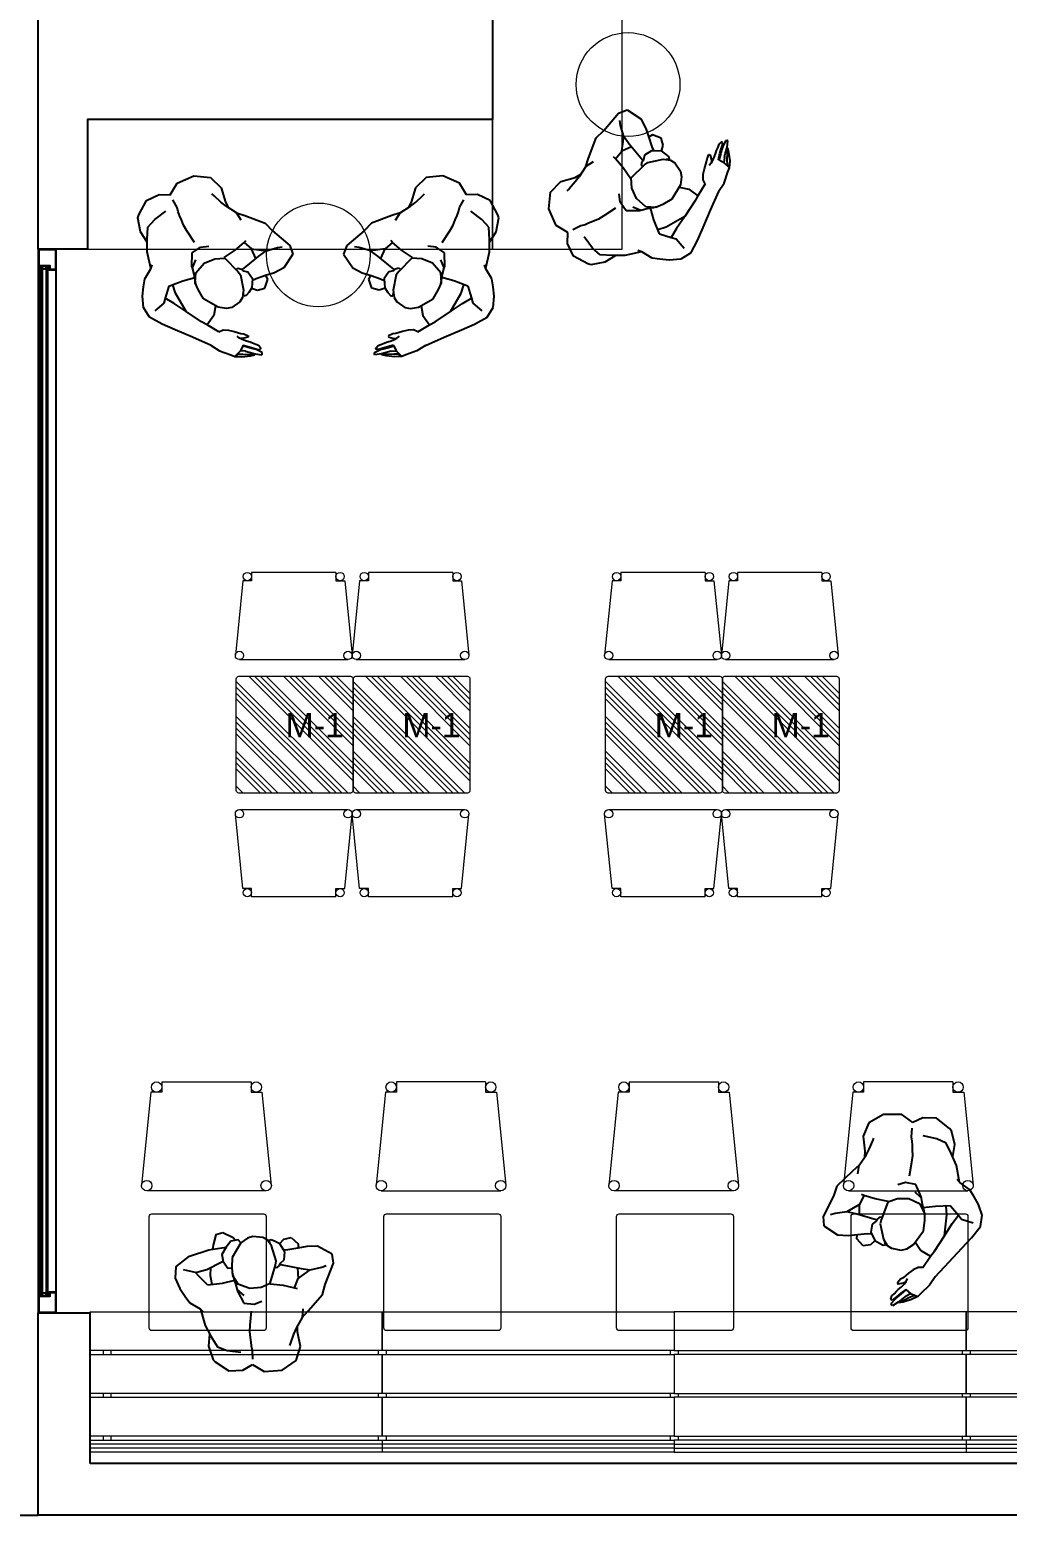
# Model space of a CAD drawing. Header units: centimetres. Extents: x 129282 to 136766, y 26190 to 28185.
# Drawn here: x 132859 to 133235, y 26190 to 26763 of the extents above; entities that cross this region are included whole.
import ezdxf

# ---------------------------------------------------------------- set-up
doc = ezdxf.new("R2010")
doc.units = ezdxf.units.CM
doc.header["$LTSCALE"] = 10
doc.header["$MEASUREMENT"] = 0
for name, color, linetype in [('141125_RT1$0$xref_4_vitrin_kaplama$0$2DCAM', 4, 'Continuous'), ('141125_RT1$0$xref_4_vitrin_kaplama$0$2DKONST2', 253, 'Continuous'), ('LP-DIMENSION_INT_100', 51, 'Continuous'), ('SD-YAZI', 233, 'Continuous'), ('wall', 255, 'Continuous')]:
    doc.layers.add(name, color=color, linetype=linetype)
for name, color, linetype, lineweight in [('ARK_AHŞAP', 45, 'Continuous', 15), ('ARK_METAL', 252, 'Continuous', 15), ('tefriş', 45, 'Continuous', 18)]:
    doc.layers.add(name, color=color, linetype=linetype, lineweight=lineweight)
doc.styles.get("Standard").update_dxf_attribs({"font": 'arial.ttf'})

# ---------------------------------------------------------------- blocks, each defined once
blk = doc.blocks.new('kj')
at = {"layer": '141125_RT1$0$xref_4_vitrin_kaplama$0$2DCAM'}
for p, q in [((130177.37, 26669.9), (130177.37, 26276.5)), ((130184.37, 26276.2), (130184.37, 26670.2))]:
    blk.add_line(p, q, dxfattribs=at)
for points in [[(130178.27, 26274.8), (130178.27, 26671.6), (130178.87, 26671.6), (130178.87, 26274.8)], [(130178.87, 26671.6), (130178.87, 26670.6), (130180.47, 26670.6), (130180.47, 26671.6)], [(130180.47, 26671.6), (130180.47, 26274.8)], [(130181.07, 26274.8), (130181.07, 26671.6)], [(130180.47, 26274.8), (130180.47, 26275.8), (130178.87, 26275.8), (130178.87, 26274.8)]]:
    blk.add_lwpolyline(points, dxfattribs=at)
at = {"layer": '141125_RT1$0$xref_4_vitrin_kaplama$0$2DKONST2'}
for points in [[(130177.87, 26671.6), (130181.67, 26671.6), (130181.67, 26670.2), (130184.37, 26670.2), (130184.37, 26677.2), (130184.37, 26677.2), (130184.37, 26678.2), (130177.87, 26678.2), (130177.87, 26678.2), (130177.37, 26678.2), (130177.37, 26669.9), (130177.87, 26669.9)], [(130177.62, 26671.85), (130181.92, 26671.85), (130181.92, 26670.45), (130184.12, 26670.45), (130184.12, 26676.95), (130184.12, 26676.95), (130184.12, 26677.95), (130177.62, 26677.95)], [(130177.37, 26269.2), (130177.37, 26268.2), (130183.87, 26268.2), (130183.87, 26268.2), (130184.37, 26268.2), (130184.37, 26276.2), (130181.67, 26276.2), (130181.67, 26274.8), (130177.87, 26274.8), (130177.87, 26276.5), (130177.37, 26276.5), (130177.37, 26269.2)], [(130177.62, 26269.45), (130177.62, 26268.45), (130184.12, 26268.45), (130184.12, 26275.95), (130181.92, 26275.95), (130181.92, 26274.55), (130177.62, 26274.55), (130177.62, 26269.45)]]:
    blk.add_lwpolyline(points, close=True, dxfattribs=at)
at = {"layer": 'LP-DIMENSION_INT_100', "color": 2}
for p, q in [((130197.37, 26210.2), (130197.37, 26268.2)), ((130766.37, 26210.2), (130197.37, 26210.2))]:
    blk.add_line(p, q, dxfattribs=at)
for points in [[(130239.37, 28185.2), (129939.37, 28185.2), (129939.37, 26190.2), (130177.37, 26190.2)], [(131017.37, 27812.2), (131017.37, 28182.2), (131037.37, 28182.2), (131037.37, 27766.2), (131106.37, 27766.2), (131106.37, 27391.2), (131059.37, 27391.2), (131059.37, 27275.2), (131089.37, 27275.2), (131089.37, 27040.2), (131014.37, 27040.2), (131014.37, 26954.2), (130705.37, 26954.2), (130673.37, 26954.2), (130673.37, 26460.2), (130786.37, 26460.2), (130786.37, 26190.2), (130177.37, 26190.2), (130177.37, 26268.2), (130197.37, 26268.2)]]:
    blk.add_lwpolyline(points, dxfattribs=at)
blk.add_lwpolyline([(130177.37, 26678.2), (130177.37, 27097.2), (130278.37, 27097.2), (130278.37, 27058.2), (130352.37, 27058.2), (130352.37, 26728.2), (130196.37, 26728.2), (130196.37, 26678.2)], close=True, dxfattribs=at)
blk = doc.blocks.new('dada')
for p, q in [((219967.82, -31810.1), (219965.63, -31815.29)), ((219973.43, -31806.86), (219967.82, -31810.1)), ((219980.49, -31806.97), (219973.43, -31806.86)), ((219984.71, -31810.01), (219980.49, -31806.97)), ((219984.28, -31815.56), (219984.55, -31812.14)), ((219988.56, -31808.22), (219984.71, -31810.01)), ((219993.91, -31808.37), (219988.56, -31808.22)), ((219998.88, -31812.26), (219993.91, -31808.37)), ((219999.67, -31813.16), (219998.88, -31812.26)), ((219965.63, -31815.29), (219966.32, -31821.02)), ((219967.93, -31820.3), (219969.4, -31817.13)), ((219969.4, -31817.13), (219969.8, -31816.05)), ((219984.57, -31817.26), (219984.28, -31815.56)), ((219984.6, -31818.7), (219984.57, -31817.26)), ((219993.96, -31816.3), (219988.77, -31815.1)), ((219997.59, -31817.95), (219993.96, -31816.3)), ((219999.73, -31822.23), (219997.59, -31817.95)), ((220000.91, -31818.54), (219999.67, -31813.16)), ((219964.1, -31826.49), (219966.74, -31822.57)), ((219966.32, -31821.02), (219966.1, -31823.52)), ((219966.74, -31822.57), (219967.93, -31820.3)), ((219984.36, -31825.28), (219984.72, -31822.78)), ((219984.6, -31820.52), (219984.6, -31818.7)), ((219984.72, -31822.78), (219984.6, -31820.52)), ((220001.59, -31826.62), (219999.73, -31822.23)), ((220000.18, -31823.15), (220000.91, -31818.54)), ((219961.55, -31828.75), (219955.53, -31834.58)), ((219964.1, -31826.49), (219961.55, -31828.75)), ((219963.56, -31829.8), (219964.1, -31826.49)), ((219983.43, -31830.57), (219984.36, -31825.28)), ((220002.81, -31832.98), (220001.59, -31826.62)), ((219955.53, -31834.58), (219954.16, -31838.39)), ((219981.99, -31833.12), (219978.94, -31834.02)), ((219985.92, -31833.89), (219981.99, -31833.12)), ((219988.02, -31838.63), (219985.92, -31833.89)), ((220002.93, -31833.11), (220001.86, -31831.93)), ((220006.66, -31835.82), (220002.93, -31833.11)), ((219954.16, -31838.39), (219950.29, -31846.24)), ((219965.95, -31838.14), (219964.26, -31841.56)), ((219965.95, -31838.14), (219964.98, -31837.71)), ((219970.28, -31839.47), (219965.95, -31838.14)), ((219975.28, -31840.42), (219970.28, -31839.47)), ((219975.15, -31840.74), (219972.56, -31847.46)), ((219978.82, -31839.44), (219975.15, -31840.74)), ((219983.21, -31839.4), (219978.82, -31839.44)), ((219987.64, -31841.51), (219983.21, -31839.4)), ((219988.07, -31839.19), (219985.66, -31836.85)), ((219988.07, -31839.19), (219988.02, -31838.63)), ((219988.47, -31841.63), (219988.07, -31839.19)), ((220008.27, -31838.35), (220006.66, -31835.82)), ((220010.11, -31841.56), (220008.27, -31838.35)), ((219950.29, -31846.24), (219950.45, -31849.81)), ((219954.91, -31845.07), (219953.11, -31845.59)), ((219959.4, -31844.48), (219954.91, -31845.07)), ((219964.26, -31841.56), (219959.4, -31844.48)), ((219962.84, -31845.25), (219959.4, -31844.48)), ((219970.62, -31847.5), (219962.84, -31845.25)), ((219964.25, -31845.64), (219964.26, -31841.56)), ((219972.17, -31846.32), (219970.97, -31847.21)), ((219972.17, -31846.32), (219972.92, -31846.53)), ((219989.39, -31844.89), (219987.64, -31841.51)), ((219989.1, -31844.08), (219988.47, -31841.63)), ((219993.46, -31842.32), (219988.64, -31842.96)), ((219989.4, -31845.86), (219989.1, -31844.08)), ((219989.4, -31847.79), (219989.39, -31844.89)), ((219999.27, -31842.1), (219993.46, -31842.32)), ((219997.01, -31853.72), (219997.93, -31845.57)), ((219997.93, -31845.57), (219997.61, -31842.23)), ((219999.27, -31842.1), (220002.34, -31845.71)), ((219999.97, -31848.98), (220002.34, -31845.71)), ((220002.34, -31845.71), (220003.54, -31847.27)), ((220011.49, -31845.77), (220010.11, -31841.56)), ((220010.84, -31850.1), (220011.49, -31845.77)), ((219950.45, -31849.81), (219955.8, -31853.26)), ((219969.08, -31849.16), (219968.58, -31852.23)), ((219968.58, -31852.23), (219970.19, -31855.43)), ((219968.58, -31852.23), (219968.58, -31852.23)), ((219970.59, -31848.03), (219969.08, -31849.16)), ((219970.97, -31847.21), (219970.59, -31848.03)), ((219972.56, -31847.46), (219972.17, -31849.01)), ((219972.17, -31849.01), (219973.41, -31854.95)), ((219985.09, -31857.09), (219988.91, -31851.81)), ((219988.91, -31851.81), (219989.4, -31847.79)), ((219997.01, -31853.72), (219999.97, -31848.98)), ((220003.54, -31847.27), (220008.04, -31848.65)), ((220007.38, -31854.47), (220010.84, -31850.1)), ((220010.84, -31850.1), (220010.84, -31850.1)), ((219955.8, -31853.26), (219959.9, -31853.53)), ((219959.9, -31853.53), (219963.48, -31853.17)), ((219963.15, -31854.85), (219963.36, -31853.18)), ((219965.64, -31857.49), (219963.15, -31854.85)), ((219963.48, -31853.17), (219967.29, -31852.84)), ((219968.51, -31857.12), (219965.64, -31857.49)), ((219967.29, -31852.84), (219968.82, -31852.87)), ((219970.32, -31855.52), (219968.51, -31857.12)), ((219970.19, -31855.43), (219971.96, -31856.56)), ((219971.96, -31856.56), (219973.39, -31857.25)), ((219973.39, -31857.25), (219974.3, -31857.1)), ((219973.41, -31854.95), (219974.93, -31857.36)), ((219974.3, -31857.1), (219974, -31855.88)), ((219974.93, -31857.36), (219976.56, -31858.48)), ((219982.44, -31858.76), (219985.09, -31857.09)), ((219985.8, -31856.21), (219987.9, -31859.37)), ((219993.17, -31859.66), (219997.01, -31853.72)), ((220003.67, -31858.47), (220007.38, -31854.47)), ((219976.56, -31858.48), (219980.28, -31859.2)), ((219980.28, -31859.2), (219982.44, -31858.76)), ((219987.9, -31859.37), (219991.64, -31861.58)), ((219988.57, -31865.91), (219991.64, -31861.58)), ((219991.64, -31861.58), (219993.17, -31859.66)), ((219993.34, -31869.51), (219998.72, -31863.72)), ((219998.72, -31863.72), (220003.67, -31858.47)), ((219981.05, -31869.82), (219980.08, -31870.45)), ((219983.16, -31868.07), (219981.05, -31869.82)), ((219984.86, -31866.77), (219983.16, -31868.07)), ((219986.8, -31865.87), (219984.86, -31866.77)), ((219988.57, -31865.91), (219986.8, -31865.87)), ((219993.34, -31869.51), (219991.22, -31872.75)), ((219977.52, -31876.06), (219978.45, -31875.03)), ((219978.45, -31875.03), (219979.15, -31874.38)), ((219980.08, -31870.45), (219978.82, -31871.79)), ((219978.82, -31871.79), (219978.86, -31872.05)), ((219978.86, -31872.05), (219979.15, -31872.17)), ((219979.15, -31872.17), (219981.22, -31871.84)), ((219979.15, -31874.38), (219980.27, -31873.42)), ((219982.07, -31874.36), (219980.13, -31875.83)), ((219980.26, -31876.22), (219981.28, -31875.32)), ((219980.27, -31873.42), (219981.5, -31872.16)), ((219981.22, -31871.84), (219982.18, -31871.28)), ((219981.28, -31875.32), (219982.23, -31874.56)), ((219981.5, -31872.16), (219982.18, -31871.28)), ((219982.23, -31874.56), (219982.07, -31874.36)), ((219982.18, -31871.28), (219982.73, -31870.18)), ((219982.23, -31874.56), (219983.86, -31875.88)), ((219991.22, -31872.75), (219987.88, -31875.86)), ((219976.27, -31878.1), (219976.66, -31876.87)), ((219976.41, -31878.38), (219976.27, -31878.1)), ((219976.79, -31878.46), (219976.41, -31878.38)), ((219976.48, -31879.78), (219978.12, -31877.92)), ((219976.62, -31880.37), (219976.48, -31879.78)), ((219976.88, -31880.62), (219976.62, -31880.37)), ((219976.66, -31876.87), (219977.52, -31876.06)), ((219977.86, -31877.77), (219976.79, -31878.46)), ((219979.16, -31879.29), (219976.88, -31880.62)), ((219978.67, -31877.01), (219977.86, -31877.77)), ((219978.12, -31877.92), (219979.05, -31877.16)), ((219980.13, -31875.83), (219978.67, -31877.01)), ((219979.05, -31877.16), (219980.26, -31876.22)), ((219981.04, -31877.69), (219979.16, -31879.29)), ((219981.25, -31878.56), (219979.16, -31879.29)), ((219979.44, -31879.52), (219979.16, -31879.29)), ((219981.03, -31879.23), (219979.44, -31879.52)), ((219984.29, -31878.28), (219981.03, -31879.23)), ((219982.21, -31876.84), (219981.04, -31877.69)), ((219983.47, -31877.43), (219981.25, -31878.56)), ((219982.21, -31876.84), (219983.86, -31875.88)), ((219985.17, -31876.82), (219983.47, -31877.43)), ((219983.86, -31875.88), (219986.68, -31877.05)), ((219986.68, -31877.05), (219984.29, -31878.28)), ((219985.98, -31876.82), (219985.17, -31876.82)), ((219987.88, -31875.86), (219986.68, -31877.05))]:
    blk.add_line(p, q)
blk = doc.blocks.new('insanplanoturan2')
for p, q in [((-4.35, 28), (-8.09, 30.21)), ((-1.54, 25.72), (-5.35, 20.45)), ((-3.59, 26.87), (-4.35, 28)), ((1.11, 27.39), (-1.54, 25.72)), ((3.27, 27.84), (1.11, 27.39)), ((7, 27.12), (3.27, 27.84)), ((8.63, 26), (7, 27.12)), ((10.14, 23.59), (8.63, 26)), ((10.17, 25.88), (9.26, 25.73)), ((9.26, 25.73), (9.56, 24.52)), ((11.39, 17.65), (10.14, 23.59)), ((11.6, 25.19), (10.17, 25.88)), ((13.37, 24.07), (11.6, 25.19)), ((13.24, 24.16), (15.05, 25.76)), ((14.98, 20.87), (13.37, 24.07)), ((15.05, 25.76), (17.91, 26.13)), ((17.91, 26.13), (20.4, 23.48)), ((20.4, 23.48), (20.2, 21.81)), ((-27.28, 18.74), (-27.93, 14.41)), ((-27.28, 18.74), (-27.28, 18.74)), ((-19.98, 15.91), (-24.48, 17.29)), ((-14.03, 17.26), (-14.37, 14.2)), ((-5.35, 20.45), (-5.85, 16.43)), ((10.99, 16.09), (11.39, 17.65)), ((12.97, 16.66), (14.48, 17.79)), ((14.48, 17.79), (14.98, 20.87)), ((16.27, 21.48), (14.74, 21.5)), ((14.98, 20.87), (14.98, 20.87)), ((20.07, 21.81), (16.27, 21.48)), ((23.66, 22.17), (20.07, 21.81)), ((27.76, 21.89), (23.66, 22.17)), ((33.11, 18.44), (27.76, 21.89)), ((33.27, 14.87), (33.11, 18.44)), ((-27.93, 14.41), (-26.55, 10.2)), ((-18.79, 14.34), (-19.98, 15.91)), ((-15.71, 10.73), (-18.79, 14.34)), ((-14.37, 14.2), (-14.05, 10.87)), ((-9.91, 10.95), (-5.08, 11.6)), ((-5.85, 16.43), (-5.83, 13.53)), ((-5.85, 14.49), (-5.54, 12.71)), ((-5.83, 13.53), (-4.08, 10.14)), ((-5.54, 12.71), (-4.92, 10.26)), ((8.41, 9.37), (10.99, 16.09)), ((11.39, 14.95), (10.64, 15.16)), ((11.39, 14.95), (12.59, 15.84)), ((12.59, 15.84), (12.97, 16.66)), ((12.94, 16.13), (20.72, 13.88)), ((19.31, 14.28), (19.29, 10.2)), ((19.29, 10.2), (24.16, 13.11)), ((20.72, 13.88), (24.16, 13.11)), ((24.16, 13.11), (28.65, 13.7)), ((28.65, 13.7), (30.45, 14.23)), ((29.4, 7.03), (33.27, 14.87)), ((-26.55, 10.2), (-24.71, 6.99)), ((-24.71, 6.99), (-23.11, 4.46)), ((-15.71, 10.73), (-9.91, 10.95)), ((-4.92, 10.26), (-4.51, 7.82)), ((-4.51, 7.82), (-2.1, 5.49)), ((-4.51, 7.82), (-4.46, 7.27)), ((-4.46, 7.27), (-2.36, 2.53)), ((-4.08, 10.14), (0.35, 8.04)), ((0.35, 8.04), (4.73, 8.08)), ((4.73, 8.08), (8.41, 9.37)), ((8.28, 9.05), (13.28, 8.1)), ((13.28, 8.1), (17.61, 6.77)), ((17.61, 6.77), (19.29, 10.2)), ((17.61, 6.77), (18.58, 6.35)), ((28.03, 3.22), (29.4, 7.03)), ((-23.11, 4.46), (-19.37, 1.75)), ((-19.37, 1.75), (-18.3, 0.57)), ((-19.26, 1.62), (-18.03, -4.75)), ((-2.36, 2.53), (1.56, 1.75)), ((1.56, 1.75), (4.62, 2.65)), ((22.01, -2.61), (28.03, 3.22)), ((-18.03, -4.75), (-16.17, -9.13)), ((0.13, -0.8), (-0.81, -6.09)), ((19.46, -4.88), (16.82, -8.79)), ((20, -1.56), (19.46, -4.88)), ((19.46, -4.88), (22.01, -2.61)), ((-16.62, -8.22), (-17.35, -12.82)), ((-16.17, -9.13), (-14.03, -13.42)), ((-0.81, -6.09), (-1.17, -8.58)), ((-1.17, -8.58), (-1.05, -10.85)), ((-1.05, -10.85), (-1.05, -12.66)), ((15.63, -11.06), (14.16, -14.24)), ((16.82, -8.79), (15.63, -11.06)), ((17.24, -10.34), (17.46, -7.85)), ((17.93, -16.07), (17.24, -10.34)), ((-17.35, -12.82), (-16.11, -18.21)), ((-14.03, -13.42), (-10.4, -15.06)), ((-10.4, -15.06), (-5.21, -16.27)), ((-1.05, -12.66), (-1.01, -14.11)), ((-1.01, -14.11), (-0.73, -15.8)), ((-0.73, -15.8), (-0.99, -19.23)), ((14.16, -14.24), (13.76, -15.31)), ((15.74, -21.26), (17.93, -16.07)), ((-16.11, -18.21), (-15.32, -19.11)), ((-15.32, -19.11), (-10.35, -22.99)), ((-5, -23.15), (-1.15, -21.36)), ((-1.15, -21.36), (3.07, -24.4)), ((10.13, -24.5), (15.74, -21.26)), ((-10.35, -22.99), (-5, -23.15)), ((3.07, -24.4), (10.13, -24.5))]:
    blk.add_line(p, q)
for points in [[(-8.09, 30.21), (-10.88, 29.66), (-12.15, 26.27), (-12.64, 24.24)], [(-27.28, 18.74), (-21.76, 22.31), (-14.13, 24.15), (-7.35, 24.57)], [(-1.54, 25.72), (-2.54, 26.97), (-5.37, 26.69), (-7.35, 24.57), (-9.19, 21.89), (-8.9, 19.21), (-7.35, 16.52), (-5.85, 16.43)], [(-19.98, 15.91), (-15.55, 16.66), (-9.47, 19.07), (-8.9, 19.21)]]:
    blk.add_lwpolyline(points)
blk = doc.blocks.new('xccxc')
at = {"rotation": 180}
blk.add_blockref('insanplanoturan2', (220488.91, -31825.14), dxfattribs=at)

msp = doc.modelspace()

# ---------------------------------------------------------------- hatches: boundary and pattern name
at = {"layer": 'ARK_METAL'}
h = msp.add_hatch(dxfattribs=at)
h.set_pattern_fill('ANSI34', color=256, scale=0.5, angle=450)
h.set_pattern_definition([(135, (100527.381, -191444.606), (-6.7351921, -6.7351921), []), (135, (100527.381, -191442.361), (-6.7351921, -6.7351921), []), (135, (100527.381, -191440.116), (-6.7351921, -6.7351921), []), (135, (100527.381, -191437.871), (-6.7351921, -6.7351921), [])])
h.paths.add_polyline_path([(132983.48, 26512.58, 0.414214), (132982.48, 26513.58), (132939.48, 26513.58, 0.414214), (132938.48, 26512.58), (132938.48, 26469.58, 0.414214), (132939.48, 26468.58), (132982.48, 26468.58, 0.414214), (132983.48, 26469.58)])
h = msp.add_hatch(dxfattribs=at)
h.set_pattern_fill('ANSI34', color=256, scale=0.5, angle=450)
h.set_pattern_definition([(135, (100572.381, -191444.606), (-6.7351921, -6.7351921), []), (135, (100572.381, -191442.361), (-6.7351921, -6.7351921), []), (135, (100572.381, -191440.116), (-6.7351921, -6.7351921), []), (135, (100572.381, -191437.871), (-6.7351921, -6.7351921), [])])
h.paths.add_polyline_path([(133028.48, 26512.58, 0.414214), (133027.48, 26513.58), (132984.48, 26513.58, 0.414214), (132983.48, 26512.58), (132983.48, 26469.58, 0.414214), (132984.48, 26468.58), (133027.48, 26468.58, 0.414214), (133028.48, 26469.58)])
h = msp.add_hatch(dxfattribs=at)
h.set_pattern_fill('ANSI34', color=256, scale=0.5, angle=450)
h.set_pattern_definition([(135, (100669.614, -191444.606), (-6.7351921, -6.7351921), []), (135, (100669.614, -191442.361), (-6.7351921, -6.7351921), []), (135, (100669.614, -191440.116), (-6.7351921, -6.7351921), []), (135, (100669.614, -191437.871), (-6.7351921, -6.7351921), [])])
h.paths.add_polyline_path([(133125.71, 26512.58, 0.414214), (133124.71, 26513.58), (133081.71, 26513.58, 0.414214), (133080.71, 26512.58), (133080.71, 26469.58, 0.414214), (133081.71, 26468.58), (133124.71, 26468.58, 0.414214), (133125.71, 26469.58)])
h = msp.add_hatch(dxfattribs=at)
h.set_pattern_fill('ANSI34', color=256, scale=0.5, angle=450)
h.set_pattern_definition([(135, (100714.614, -191444.606), (-6.7351921, -6.7351921), []), (135, (100714.614, -191442.361), (-6.7351921, -6.7351921), []), (135, (100714.614, -191440.116), (-6.7351921, -6.7351921), []), (135, (100714.614, -191437.871), (-6.7351921, -6.7351921), [])])
h.paths.add_polyline_path([(133170.71, 26512.58, 0.414214), (133169.71, 26513.58), (133126.71, 26513.58, 0.414214), (133125.71, 26512.58), (133125.71, 26469.58, 0.414214), (133126.71, 26468.58), (133169.71, 26468.58, 0.414214), (133170.71, 26469.58)])

# ---------------------------------------------------------------- linework, layer by layer
at = {"layer": 'ARK_AHŞAP'}
for p, q in [((132882.14, 26253.67), (132882.14, 26268.67)), ((132882.14, 26268.67), (133002.14, 26268.67)), ((132994.64, 26253.67), (132994.64, 26268.67)), ((132994.64, 26268.67), (132994.64, 26253.67)), ((133002.14, 26268.67), (133107.14, 26268.67)), ((133212.14, 26268.67), (133107.14, 26268.67)), ((133107.14, 26268.67), (133107.14, 26253.67)), ((133451.14, 26268.67), (133212.14, 26268.67)), ((133219.64, 26253.67), (133219.64, 26268.67)), ((133219.64, 26268.67), (133219.64, 26253.67)), ((133002.14, 26253.67), (132882.14, 26253.67)), ((133107.14, 26253.67), (133002.14, 26253.67)), ((133107.14, 26253.67), (133212.14, 26253.67)), ((133212.14, 26253.67), (133451.14, 26253.67)), ((132882.14, 26237.17), (132882.14, 26252.17)), ((132882.14, 26252.17), (133002.14, 26252.17)), ((132994.64, 26237.17), (132994.64, 26252.17)), ((132994.64, 26252.17), (132994.64, 26237.17)), ((133002.14, 26252.17), (133107.14, 26252.17)), ((133212.14, 26252.17), (133107.14, 26252.17)), ((133107.14, 26252.17), (133107.14, 26237.17)), ((133451.14, 26252.17), (133212.14, 26252.17)), ((133219.64, 26237.17), (133219.64, 26252.17)), ((133219.64, 26252.17), (133219.64, 26237.17)), ((133002.14, 26237.17), (132882.14, 26237.17)), ((132882.14, 26220.67), (132882.14, 26235.67)), ((132882.14, 26235.67), (133002.14, 26235.67)), ((132994.64, 26220.67), (132994.64, 26235.67)), ((132994.64, 26235.67), (132994.64, 26220.67)), ((133107.14, 26237.17), (133002.14, 26237.17)), ((133002.14, 26235.67), (133107.14, 26235.67)), ((133107.14, 26237.17), (133212.14, 26237.17)), ((133212.14, 26235.67), (133107.14, 26235.67)), ((133107.14, 26235.67), (133107.14, 26220.67)), ((133212.14, 26237.17), (133451.14, 26237.17)), ((133451.14, 26235.67), (133212.14, 26235.67)), ((133219.64, 26220.67), (133219.64, 26235.67)), ((133219.64, 26235.67), (133219.64, 26220.67)), ((133002.14, 26220.67), (132882.14, 26220.67)), ((132994.64, 26219.16), (132994.64, 26214.58)), ((133107.14, 26220.67), (133002.14, 26220.67)), ((133107.14, 26220.67), (133212.14, 26220.67)), ((133107.14, 26219.16), (133107.14, 26214.58)), ((133212.14, 26220.67), (133451.14, 26220.67)), ((133219.64, 26219.16), (133219.64, 26214.58)), ((133107.14, 26217.63), (132882.14, 26217.63)), ((133107.14, 26216.11), (132882.14, 26216.11)), ((133107.14, 26214.58), (132882.14, 26214.58)), ((133107.14, 26217.63), (133451.14, 26217.63)), ((133107.14, 26216.11), (133451.14, 26216.11)), ((133107.14, 26214.58), (133451.14, 26214.58))]:
    msp.add_line(p, q, dxfattribs=at)
at = {"layer": 'ARK_AHŞAP', "elevation": 0}
for points in [[(132904.97, 26262.4), (132904.97, 26305.4, -0.414214), (132905.97, 26306.4), (132948.97, 26306.4, -0.414214), (132949.97, 26305.4), (132949.97, 26262.4, -0.414214), (132948.97, 26261.4), (132905.97, 26261.4, -0.414214)], [(132995.31, 26262.4), (132995.31, 26305.4, -0.414214), (132996.31, 26306.4), (133039.31, 26306.4, -0.414214), (133040.31, 26305.4), (133040.31, 26262.4, -0.414214), (133039.31, 26261.4), (132996.31, 26261.4, -0.414214)], [(133084.97, 26262.4), (133084.97, 26305.4, -0.414214), (133085.97, 26306.4), (133128.97, 26306.4, -0.414214), (133129.97, 26305.4), (133129.97, 26262.4, -0.414214), (133128.97, 26261.4), (133085.97, 26261.4, -0.414214)], [(133175.31, 26262.4), (133175.31, 26305.4, -0.414214), (133176.31, 26306.4), (133219.31, 26306.4, -0.414214), (133220.31, 26305.4), (133220.31, 26262.4, -0.414214), (133219.31, 26261.4), (133176.31, 26261.4, -0.414214)]]:
    msp.add_lwpolyline(points, format="xyb", close=True, dxfattribs=at)
at = {"layer": 'ARK_AHŞAP'}
for points in [[(133107.14, 26210.2), (132882.14, 26210.2), (132882.14, 26219.16), (133107.14, 26219.16)], [(133107.14, 26210.2), (133451.14, 26210.2), (133451.14, 26219.16), (133107.14, 26219.16)]]:
    msp.add_lwpolyline(points, dxfattribs=at)
for centre, radius in [((132942.74, 26552), 1.6), ((132978.46, 26552), 1.6), ((132987.74, 26552), 1.6), ((133023.46, 26552), 1.6), ((133084.97, 26552), 1.6), ((133120.69, 26552), 1.6), ((133129.97, 26552), 1.6), ((133165.69, 26552), 1.6), ((132939.7, 26521.6), 1.6), ((132981.5, 26521.6), 1.6), ((132984.7, 26521.6), 1.6), ((133026.5, 26521.6), 1.6), ((133081.93, 26521.6), 1.6), ((133123.73, 26521.6), 1.6), ((133126.93, 26521.6), 1.6), ((133168.73, 26521.6), 1.6), ((132939.7, 26460.57), 1.6), ((132981.5, 26460.57), 1.6), ((132984.7, 26460.57), 1.6), ((133026.5, 26460.57), 1.6), ((133081.93, 26460.57), 1.6), ((133123.73, 26460.57), 1.6), ((133126.93, 26460.57), 1.6), ((133168.73, 26460.57), 1.6), ((132942.74, 26430.17), 1.6), ((132978.46, 26430.17), 1.6), ((132987.74, 26430.17), 1.6), ((133023.46, 26430.17), 1.6), ((133084.97, 26430.17), 1.6), ((133120.69, 26430.17), 1.6), ((133129.97, 26430.17), 1.6), ((133165.69, 26430.17), 1.6), ((132907.77, 26355.25), 2), ((132946.17, 26355.25), 2), ((132998.12, 26355.25), 2), ((133036.51, 26355.25), 2), ((133087.77, 26355.25), 2), ((133126.17, 26355.25), 2), ((133178.12, 26355.25), 2), ((133216.51, 26355.25), 2), ((132903.97, 26317.25), 2), ((132949.97, 26317.25), 2), ((132994.32, 26317.25), 2), ((133040.32, 26317.25), 2), ((133083.97, 26317.25), 2), ((133129.97, 26317.25), 2), ((133174.32, 26317.25), 2), ((133220.32, 26317.25), 2)]:
    msp.add_circle(centre, radius, dxfattribs=at)
at = {"layer": 'ARK_METAL'}
for p, q in [((132958.1, 26553.6), (132944.34, 26553.6)), ((132976.86, 26553.6), (132944.34, 26553.6)), ((132944.34, 26553.6), (132944.34, 26550.4)), ((132976.86, 26553.6), (132976.86, 26550.4)), ((133003.1, 26553.6), (132989.34, 26553.6)), ((133021.86, 26553.6), (132989.34, 26553.6)), ((132989.34, 26553.6), (132989.34, 26550.4)), ((133021.86, 26553.6), (133021.86, 26550.4)), ((133100.33, 26553.6), (133086.57, 26553.6)), ((133119.09, 26553.6), (133086.57, 26553.6)), ((133086.57, 26553.6), (133086.57, 26550.4)), ((133119.09, 26553.6), (133119.09, 26550.4)), ((133145.33, 26553.6), (133131.57, 26553.6)), ((133164.09, 26553.6), (133131.57, 26553.6)), ((133131.57, 26553.6), (133131.57, 26550.4)), ((133164.09, 26553.6), (133164.09, 26550.4)), ((132940.98, 26550.4), (132938.11, 26521.76)), ((132944.34, 26550.4), (132940.98, 26550.4)), ((132976.86, 26550.4), (132980.22, 26550.4)), ((132980.22, 26550.4), (132983.09, 26521.76)), ((132985.98, 26550.4), (132983.11, 26521.76)), ((132989.34, 26550.4), (132985.98, 26550.4)), ((133021.86, 26550.4), (133025.22, 26550.4)), ((133025.22, 26550.4), (133028.09, 26521.76)), ((133083.21, 26550.4), (133080.34, 26521.76)), ((133086.57, 26550.4), (133083.21, 26550.4)), ((133119.09, 26550.4), (133122.45, 26550.4)), ((133122.45, 26550.4), (133125.32, 26521.76)), ((133128.21, 26550.4), (133125.34, 26521.76)), ((133131.57, 26550.4), (133128.21, 26550.4)), ((133164.09, 26550.4), (133167.45, 26550.4)), ((133167.45, 26550.4), (133170.32, 26521.76)), ((132939.7, 26520), (132981.5, 26520)), ((132984.7, 26520), (133026.5, 26520)), ((133081.93, 26520), (133123.73, 26520)), ((133126.93, 26520), (133168.73, 26520)), ((132940.98, 26431.77), (132938.11, 26460.41)), ((132939.7, 26462.17), (132981.5, 26462.17)), ((132980.22, 26431.77), (132983.09, 26460.41)), ((132985.98, 26431.77), (132983.11, 26460.41)), ((132984.7, 26462.17), (133026.5, 26462.17)), ((133025.22, 26431.77), (133028.09, 26460.41)), ((133083.21, 26431.77), (133080.34, 26460.41)), ((133081.93, 26462.17), (133123.73, 26462.17)), ((133122.45, 26431.77), (133125.32, 26460.41)), ((133128.21, 26431.77), (133125.34, 26460.41)), ((133126.93, 26462.17), (133168.73, 26462.17)), ((133167.45, 26431.77), (133170.32, 26460.41)), ((132944.34, 26431.77), (132940.98, 26431.77)), ((132944.34, 26428.57), (132944.34, 26431.77)), ((132976.86, 26431.77), (132980.22, 26431.77)), ((132976.86, 26428.57), (132976.86, 26431.77)), ((132989.34, 26431.77), (132985.98, 26431.77)), ((132989.34, 26428.57), (132989.34, 26431.77)), ((133021.86, 26431.77), (133025.22, 26431.77)), ((133021.86, 26428.57), (133021.86, 26431.77)), ((133086.57, 26431.77), (133083.21, 26431.77)), ((133086.57, 26428.57), (133086.57, 26431.77)), ((133119.09, 26431.77), (133122.45, 26431.77)), ((133119.09, 26428.57), (133119.09, 26431.77)), ((133131.57, 26431.77), (133128.21, 26431.77)), ((133131.57, 26428.57), (133131.57, 26431.77)), ((133164.09, 26431.77), (133167.45, 26431.77)), ((133164.09, 26428.57), (133164.09, 26431.77)), ((132958.1, 26428.57), (132944.34, 26428.57)), ((132976.86, 26428.57), (132944.34, 26428.57)), ((133003.1, 26428.57), (132989.34, 26428.57)), ((133021.86, 26428.57), (132989.34, 26428.57)), ((133100.33, 26428.57), (133086.57, 26428.57)), ((133119.09, 26428.57), (133086.57, 26428.57)), ((133145.33, 26428.57), (133131.57, 26428.57)), ((133164.09, 26428.57), (133131.57, 26428.57)), ((132909.77, 26357.25), (132944.17, 26357.25)), ((132909.77, 26357.25), (132909.77, 26353.25)), ((132926.97, 26357.25), (132944.17, 26357.25)), ((132944.17, 26357.25), (132944.17, 26353.25)), ((133017.32, 26357.25), (133000.12, 26357.25)), ((133034.51, 26357.25), (133000.12, 26357.25)), ((133000.12, 26357.25), (133000.12, 26353.25)), ((133034.51, 26357.25), (133034.51, 26353.25)), ((133089.77, 26357.25), (133124.17, 26357.25)), ((133089.77, 26357.25), (133089.77, 26353.25)), ((133106.97, 26357.25), (133124.17, 26357.25)), ((133124.17, 26357.25), (133124.17, 26353.25)), ((133197.32, 26357.25), (133180.12, 26357.25)), ((133214.51, 26357.25), (133180.12, 26357.25)), ((133180.12, 26357.25), (133180.12, 26353.25)), ((133214.51, 26357.25), (133214.51, 26353.25)), ((132905.57, 26353.25), (132901.98, 26317.45)), ((132909.77, 26353.25), (132905.57, 26353.25)), ((132944.17, 26353.25), (132948.37, 26353.25)), ((132948.37, 26353.25), (132951.96, 26317.45)), ((132995.91, 26353.25), (132992.33, 26317.45)), ((133000.12, 26353.25), (132995.91, 26353.25)), ((133034.51, 26353.25), (133038.72, 26353.25)), ((133038.72, 26353.25), (133042.31, 26317.45)), ((133085.57, 26353.25), (133081.98, 26317.45)), ((133089.77, 26353.25), (133085.57, 26353.25)), ((133124.17, 26353.25), (133128.37, 26353.25)), ((133128.37, 26353.25), (133131.96, 26317.45)), ((133175.91, 26353.25), (133172.33, 26317.45)), ((133180.12, 26353.25), (133175.91, 26353.25)), ((133214.51, 26353.25), (133218.72, 26353.25)), ((133218.72, 26353.25), (133222.31, 26317.45)), ((132949.97, 26315.25), (132903.97, 26315.25)), ((132994.32, 26315.25), (133040.32, 26315.25)), ((133129.97, 26315.25), (133083.97, 26315.25)), ((133174.32, 26315.25), (133220.32, 26315.25)), ((132887.14, 26253.67), (132887.14, 26252.17)), ((132890.14, 26253.67), (132890.14, 26252.17)), ((132993.14, 26253.67), (132993.14, 26252.17)), ((132996.14, 26253.67), (132996.14, 26252.17)), ((133105.64, 26253.67), (133105.64, 26252.17)), ((133108.64, 26253.67), (133108.64, 26252.17)), ((133218.14, 26253.67), (133218.14, 26252.17)), ((133221.14, 26253.67), (133221.14, 26252.17)), ((132887.14, 26237.17), (132887.14, 26235.67)), ((132890.14, 26237.17), (132890.14, 26235.67)), ((132993.14, 26237.17), (132993.14, 26235.67)), ((132996.14, 26237.17), (132996.14, 26235.67)), ((133105.64, 26237.17), (133105.64, 26235.67)), ((133108.64, 26237.17), (133108.64, 26235.67)), ((133218.14, 26237.17), (133218.14, 26235.67)), ((133221.14, 26237.17), (133221.14, 26235.67)), ((132887.14, 26220.67), (132887.14, 26219.17)), ((132890.14, 26220.67), (132890.14, 26219.17)), ((132993.14, 26220.67), (132993.14, 26219.17)), ((132996.14, 26220.67), (132996.14, 26219.17)), ((133105.64, 26220.67), (133105.64, 26219.17)), ((133108.64, 26220.67), (133108.64, 26219.17)), ((133218.14, 26220.67), (133218.14, 26219.17)), ((133221.14, 26220.67), (133221.14, 26219.17))]:
    msp.add_line(p, q, dxfattribs=at)
for points in [[(132982.48, 26468.58), (132939.48, 26468.58, -0.414214), (132938.48, 26469.58), (132938.48, 26512.58, -0.414214), (132939.48, 26513.58), (132982.48, 26513.58, -0.414214), (132983.48, 26512.58), (132983.48, 26469.58, -0.414214)], [(133027.48, 26468.58), (132984.48, 26468.58, -0.414214), (132983.48, 26469.58), (132983.48, 26512.58, -0.414214), (132984.48, 26513.58), (133027.48, 26513.58, -0.414214), (133028.48, 26512.58), (133028.48, 26469.58, -0.414214)], [(133124.71, 26468.58), (133081.71, 26468.58, -0.414214), (133080.71, 26469.58), (133080.71, 26512.58, -0.414214), (133081.71, 26513.58), (133124.71, 26513.58, -0.414214), (133125.71, 26512.58), (133125.71, 26469.58, -0.414214)], [(133169.71, 26468.58), (133126.71, 26468.58, -0.414214), (133125.71, 26469.58), (133125.71, 26512.58, -0.414214), (133126.71, 26513.58), (133169.71, 26513.58, -0.414214), (133170.71, 26512.58), (133170.71, 26469.58, -0.414214)]]:
    msp.add_lwpolyline(points, format="xyb", close=True, dxfattribs=at)
at = {"layer": 'tefriş'}
for points in [[(133037.14, 26678.2), (133087.14, 26678.2), (133087.14, 26961.7), (133087.14, 27097.2), (133037.14, 27097.2), (133037.14, 26678.2)], [(132881.14, 26728.2), (132881.14, 26678.2), (133037.14, 26678.2), (133037.14, 26678.2), (133037.14, 26728.2), (132881.14, 26728.2)]]:
    msp.add_lwpolyline(points, dxfattribs=at)
for centre in [(133089.37, 26741.66), (132970.07, 26675.97)]:
    msp.add_circle(centre, 20, dxfattribs=at)

# ---------------------------------------------------------------- block references
at = {"layer": 'LP-DIMENSION_INT_100', "color": 2}
msp.add_blockref('kj', (2684.77, 0), dxfattribs=at)
at = {"layer": 'wall', "xscale": -1}
for p, rotation in [((16212.26, 215762.12), 113.4889595438963), ((321990.53, 143553.08), 23.48895954389625)]:
    msp.add_blockref('dada', p, dxfattribs=dict(at, rotation=rotation))
at = {"layer": 'wall'}
for name, p, rotation in [('dada', (-56050.39, 143553.08), 336.5110404561037), ('xccxc', (355352.33, 13513.13), 184.9306057040312)]:
    msp.add_blockref(name, p, dxfattribs=dict(at, rotation=rotation))
msp.add_blockref('dada', (-86785.69, 58151.6), dxfattribs=at)

# ---------------------------------------------------------------- texts
at = {"layer": 'SD-YAZI', "color": 2, "char_height": 9.36, "attachment_point": 7}
for insert in [(132957.41, 26490.01), (133002.41, 26490.01), (133099.64, 26490.01), (133144.64, 26490.01)]:
    msp.add_mtext_dynamic_manual_height_columns('M-1', width=1669.2448, gutter_width=60, heights=[0], dxfattribs=dict(at, insert=insert))

doc.saveas('drawing.dxf')
